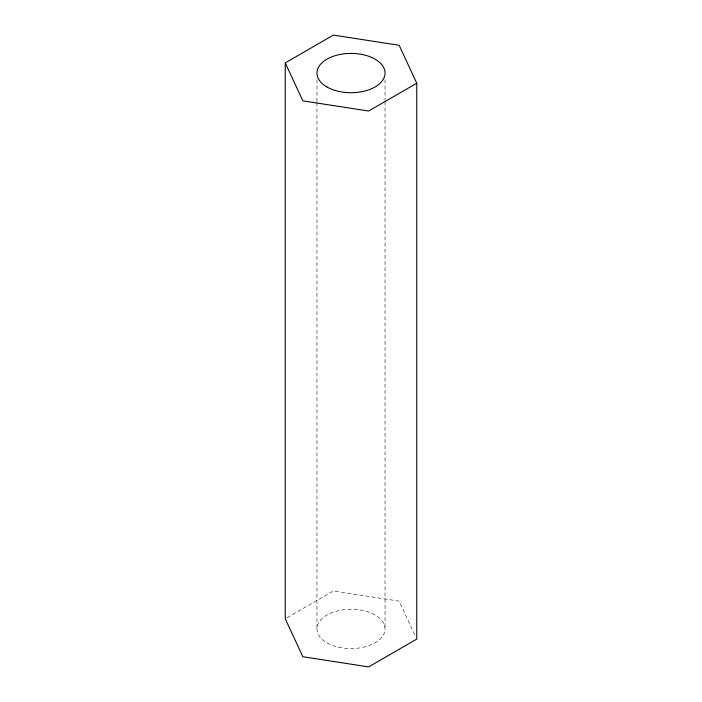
<?xml version="1.0" encoding="UTF-8"?>
<svg xmlns="http://www.w3.org/2000/svg" width="702" height="702" viewBox="0 0 702 702"><rect width="100%" height="100%" fill="white"/><g stroke="black" fill="none" stroke-linecap="round" stroke-linejoin="round"><path stroke-width="0.53" stroke-dasharray="3.51 2.63" d="M287.127 617.672L333.38 590.97L399.14 601.14L414.952 635.213M385.038 79.642L385.038 100.474M385.038 101.571L385.038 628.931M316.962 79.642L316.962 101.571M316.962 102.667L316.962 628.931M326.93 642.83A34.038 19.656 0 0 0 383.88 634.02A34.038 19.656 0 0 0 342.19 609.95A34.038 19.656 0 0 0 326.93 642.83"/><path stroke-width="1.05" d="M285.24 62.89L333.38 35.1L399.14 45.27L416.76 83.24L416.76 639.11L368.62 666.9L302.86 656.73L285.24 618.76L285.24 62.89L302.86 100.86L368.62 111.03L416.76 83.24M326.93 86.96A34.038 19.656 0 0 0 383.88 78.15A34.038 19.656 0 0 0 342.19 54.08A34.038 19.656 0 0 0 326.93 86.96"/></g></svg>
